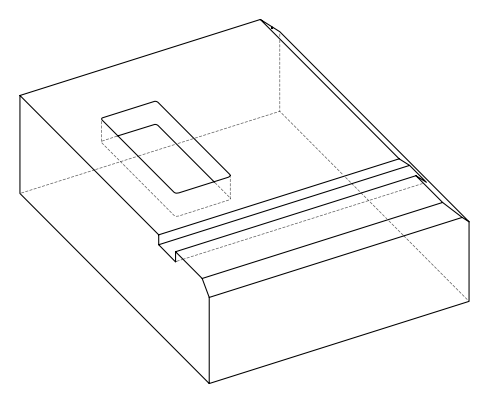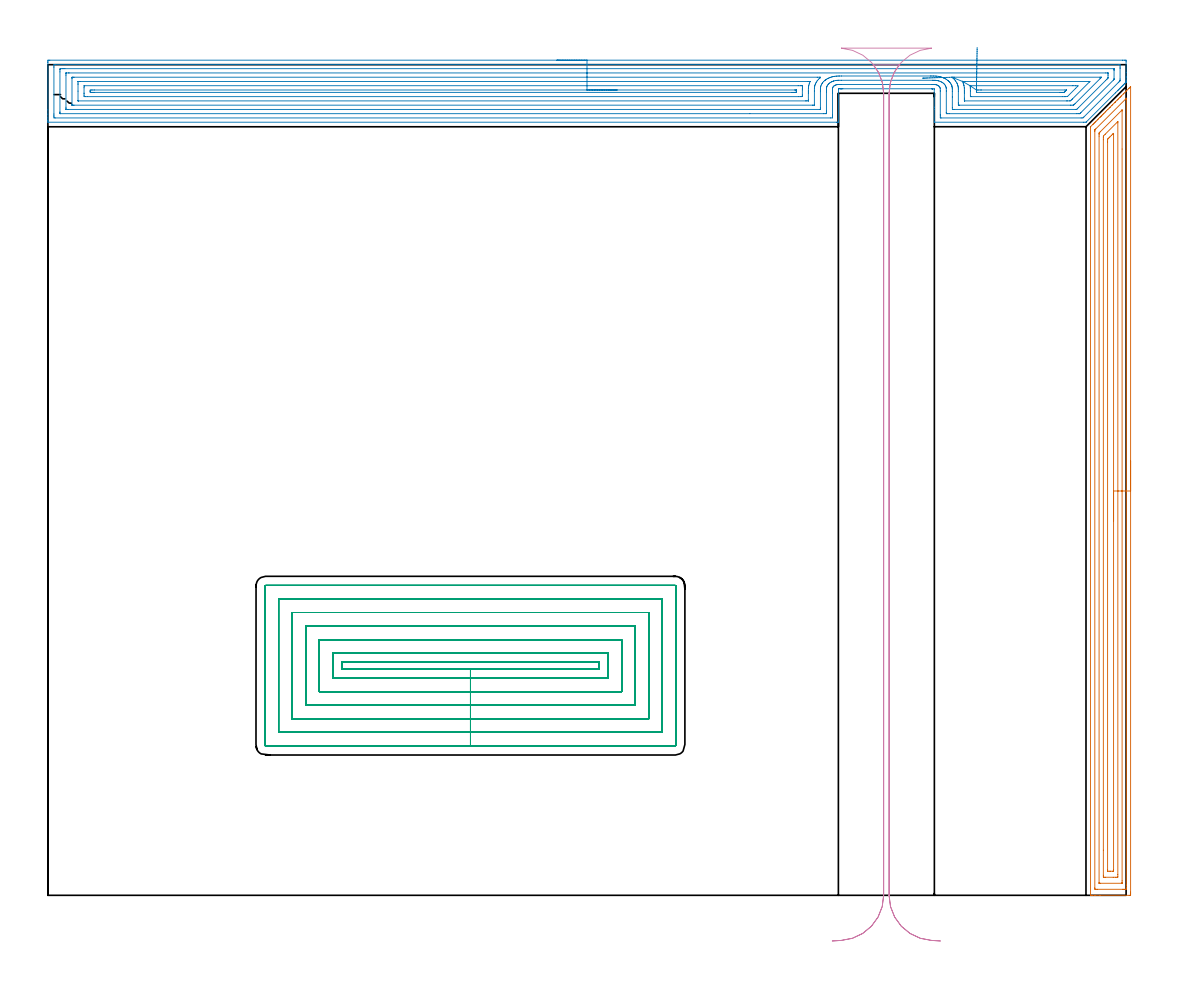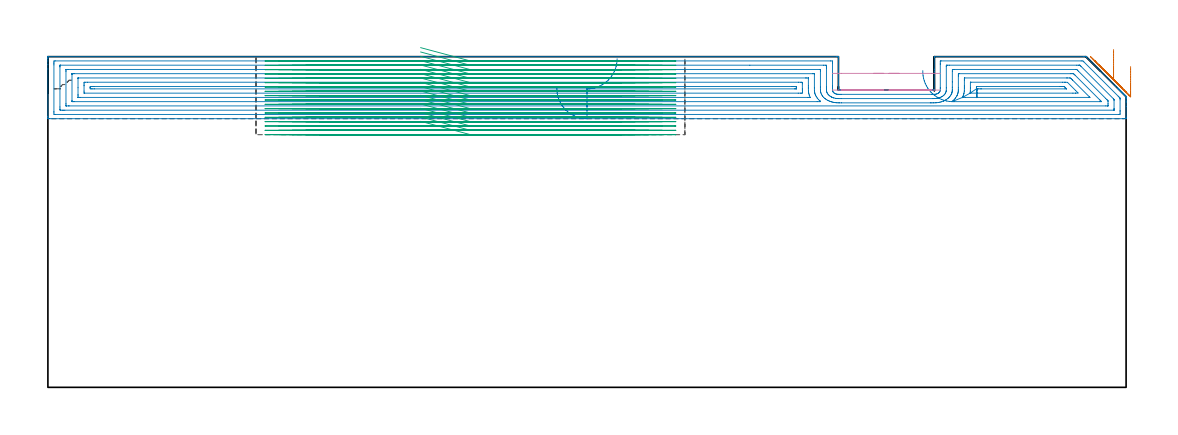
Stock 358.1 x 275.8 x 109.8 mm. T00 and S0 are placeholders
(PLAN: 4 operations, 2 tool changes, 106.4 min)
(1 AREA_MILL | FG_CHAMFER_SURFACE | UGT0205_001 | 10.76 min | 24224 mm3)
(2 AREA_MILL_1 | FG_CHAMFER_SURFACE_1 | UGT0205_001 | 22.06 min | 74619 mm3)
(3 MILL_RECTANGULAR_POCKET | POCKET_RECTANGULAR_STRAIGHT | NXT0201_008 | Follow Part, ap 1.5, ae 75% | 71.06 min | 218514 mm3)
(4 MILL_RECTANGULAR_SLOT | SLOT_RECTANGULAR | UGT0201_018 | Follow Part, ap 7.5, ae 75% | 2.57 min | 92145 mm3)
(TOOL UGT0205_001 | Chamfer Mill 20 x 3 x 45 deg. | D20 FL50 Z2)
(TOOL NXT0201_008 | ENDMILL 6mm [2P460-0600-NA 1630] | D6 FL26 Z6)
(TOOL UGT0201_018 | End mill 30 mm | D30 FL50 Z4)
(OP 1 AREA_MILL)
G17 G21 G94 G90
T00 M6
G54
G17 G0 G90 X359.5 Y144.25 S1061 M3
G43 Z119.8 H0
Z106.5
G94 G1 Y144.212 Z105.628 F250.
Y144.098 Z104.764
Y143.909 Z103.912
Y143.647 Z103.08
Y143.313 Z102.274
Y142.91 Z101.5
Y142.442 Z100.764
Y141.91 Z100.072
Y141.321 Z99.429
Y140.678 Z98.84
Y139.986 Z98.308
Y139.25 Z97.84
Y138.476 Z97.437
Y137.67 Z97.103
Y136.838 Z96.841
Y135.987 Z96.652
Y135.122 Z96.538
Y134.25 Z96.5
Y1.042
X359.499 Y0.625 Z96.501
X359.495 Y0.153 Z96.503
X359.492 Y0.009 Z96.506
X359.03 Y0. Z96.968
X349.319 Z106.676
X347.904 Z108.092
X347.553 Z108.442
X346.851 Z109.148
X346.574 Z109.426
X346.211 Z109.779
X346.203 Y0.007 Z109.788
X346.2 Y0.178 Z109.8
Y254.915
X346.205 Y255.196 Z109.79
X346.22 Y255.222 Z109.776
X346.972 Y255.974 Z109.025
X347.112 Y256.114 Z108.884
X347.255 Y256.256 Z108.743
X347.408 Y256.41 Z108.589
X347.553 Y256.555 Z108.442
X347.702 Y256.703 Z108.296
X347.844 Y256.846 Z108.153
X347.995 Y256.997 Z108.001
X348.448 Y257.448 Z107.552
X348.745 Y257.746 Z107.254
X348.877 Y257.879 Z107.119
X349.254 Y258.254 Z106.746
X349.388 Y258.388 Z106.612
X349.639 Y258.639 Z106.36
X349.76 Y258.762 Z106.236
X350.106 Y259.106 Z105.894
X350.305 Y259.305 Z105.695
X350.532 Y259.533 Z105.466
X350.643 Y259.645 Z105.353
X351.084 Y260.085 Z104.915
X351.526 Y260.528 Z104.47
X351.967 Y260.968 Z104.032
X352.409 Y261.41 Z103.587
X352.618 Y261.619 Z103.381
X352.66 Y261.66 Z103.34
X353.291 Y262.293 Z102.705
X353.511 Y262.511 Z102.489
X354.174 Y263.176 Z101.822
X354.362 Y263.362 Z101.638
X354.406 Y263.406 Z101.594
X355.057 Y264.059 Z100.94
X355.214 Y264.214 Z100.786
X355.3 Y264.3 Z100.7
X355.498 Y264.5 Z100.499
X355.597 Y264.598 Z100.401
X355.94 Y264.941 Z100.057
X356.065 Y265.065 Z99.935
X356.194 Y265.194 Z99.806
X356.381 Y265.382 Z99.616
X356.491 Y265.492 Z99.507
X357.088 Y266.088 Z98.912
X357.264 Y266.265 Z98.733
X357.981 Y266.982 Z98.018
X358.147 Y267.148 Z97.85
X358.875 Y267.876 Z97.124
X359.03 Y268.031 Z96.967
X359.472 Y268.472 Z96.528
X359.497 Y268.49 Z96.502
X359.5 Y268.472 Z96.5
Y134.25
X358.086 Z97.914
Y3.368
X358.085 Y2.475 Z97.915
X358.083 Y2.412 Z97.917
X358.071 Y2.01 Z97.929
X357.668 Y2.003 Z98.332
X357.264 Y2.001 Z98.736
X356.788 Y2. Z99.212
X348.436 Y2.001 Z107.564
X347.957 Y2.003 Z108.043
X347.725 Y2.01 Z108.275
X347.621 Y2.029 Z108.379
X347.615 Y2.349 Z108.385
Y2.412
X347.614 Y253.574 Z108.386
X347.617 Y253.99 Z108.383
X347.619 Y254.094 Z108.381
X347.621 Y254.143 Z108.379
X347.639 Y254.177 Z108.361
X347.738 Y254.281 Z108.262
X347.919 Y254.468 Z108.081
X357.95 Y264.5 Z98.05
X358.046 Y264.595 Z97.954
X358.062 Y264.609 Z97.938
X358.078 Y264.619 Z97.922
X358.079 Y264.618 Z97.921
X358.081 Y264.597 Z97.919
X358.085 Y264.362 Z97.915
X358.086 Y264.3 Z97.914
Y134.25
X356.672 Z99.328
X356.671 Y4.8 Z99.329
X356.67 Y4.2 Z99.33
X356.668 Y4.053 Z99.332
X356.665 Y4.019 Z99.335
X356.663 Y4.01 Z99.337
X356.644 Y4.007 Z99.356
X356.577 Y4.001 Z99.423
X349.516 Y4. Z106.484
X349.319 Y4.001 Z106.681
X349.122 Y4.003 Z106.878
X349.066 Y4.006 Z106.934
X349.036 Y4.01 Z106.964
X349.035 Y4.025 Z106.965
X349.031 Y4.102 Z106.969
X349.029 Y4.2 Z106.971
Y252.081
X349.03 Y252.681 Z106.97
X349.032 Y252.971 Z106.968
X349.036 Y253.071 Z106.964
X349.043 Y253.132 Z106.957
X349.396 Y253.497 Z106.604
X356.625 Y260.725 Z99.375
X356.644 Y260.739 Z99.356
X356.659 Y260.75 Z99.341
X356.665 Y260.725 Z99.335
X356.669 Y260.543 Z99.331
X356.671 Y260.432 Z99.329
X356.672 Y247.792 Z99.328
Y134.25
X355.257 Z100.743
Y6.881
X355.253 Y6.236 Z100.747
X355.25 Y6.025 Z100.75
X355.051 Y6.01 Z100.949
X354.603 Y6. Z101.397
X353.733 Z102.267
X351.072 Z104.928
X350.648 Y6.01 Z105.352
X350.45 Y6.017 Z105.55
X350.448 Y6.131 Z105.552
X350.444 Y6.636 Z105.556
X350.443 Y14.968 Z105.557
Y250.893
X350.446 Y251.539 Z105.554
X350.45 Y251.787 Z105.55
X350.461 Y252.101 Z105.539
X351.057 Y252.708 Z104.943
X355.055 Y256.705 Z100.945
X355.125 Y256.774 Z100.875
X355.217 Y256.86 Z100.783
X355.248 Y256.887 Z100.752
X355.251 Y256.841 Z100.749
X355.254 Y256.765 Z100.746
X355.257 Y256.501 Z100.743
Y134.25
X353.843 Z102.157
X353.842 Y8.446 Z102.158
X353.839 Y8.222 Z102.161
X353.836 Y8.074 Z102.164
X353.83 Y8.009 Z102.17
X353.815 Y8.007 Z102.185
X353.733 Y8.004 Z102.267
X353.51 Y8.001 Z102.49
X352.85 Y8. Z103.15
X352.628 Z103.372
X351.967 Y8.004 Z104.033
X351.874 Y8.007 Z104.126
X351.866 Y8.009 Z104.134
X351.863 Y8.066 Z104.137
X351.859 Y8.185 Z104.141
X351.857 Y8.334 Z104.143
Y8.557
Y250.111
X351.859 Y250.893 Z104.141
X351.861 Y251.001 Z104.139
X351.864 Y251.038 Z104.136
X351.881 Y251.071 Z104.119
X351.967 Y251.162 Z104.033
X352.275 Y251.475 Z103.725
X352.585 Y251.787 Z103.415
X353.162 Y252.364 Z102.838
X353.48 Y252.681 Z102.52
X353.609 Y252.806 Z102.391
X353.733 Y252.924 Z102.267
X353.836 Y253. Z102.164
X353.841 Y252.792 Z102.159
X353.842 Y252.681 Z102.158
X353.843 Y134.25 Z102.157
Y133.378 Z102.195
Y132.514 Z102.309
Y131.662 Z102.498
Y130.83 Z102.76
Y130.024 Z103.094
Y129.25 Z103.497
Y128.514 Z103.965
Y127.822 Z104.496
Y127.179 Z105.086
Y126.59 Z105.729
Y126.059 Z106.421
Y125.59 Z107.157
Y125.187 Z107.931
Y124.853 Z108.737
Y124.591 Z109.569
Y124.402 Z110.42
Y124.288 Z111.285
Y124.25 Z112.157
G0 Z119.8
M5
M2
(OP 2 AREA_MILL_1)
G17 G21 G94 G90
T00 M6
G54
G17 G0 G90 X169. Y277.3 S1061 M3
G43 Z119.8 H0
Z99.2
G94 G1 X169.038 Z98.329 F250.
X169.152 Z97.464
X169.341 Z96.612
X169.603 Z95.78
X169.937 Z94.974
X170.34 Z94.2
X170.808 Z93.464
X171.34 Z92.772
X171.929 Z92.129
X172.572 Z91.54
X173.264 Z91.009
X174. Z90.54
X174.774 Z90.137
X175.58 Z89.803
X176.412 Z89.541
X177.264 Z89.352
X178.128 Z89.238
X179. Z89.2
X356.831
X357.372 Y277.299 Z89.201
X357.907 Y277.294 Z89.203
X357.992 Y277.292 Z89.206
X358. Y276.763 Z89.734
Y273.213 Z93.282
Y271.798 Z94.699
Y271.438 Z95.057
Y270.718 Z95.782
Y270.425 Z96.075
Y270.154 Z96.339
X357.999 Y270.02 Z96.468
X357.99 Y269.997 Z96.492
X357.972 Y269.967 Z96.522
X357.819 Y269.817 Z96.68
X357.665 Y269.663 Z96.833
X357.511 Y269.51 Z96.988
X357.372 Y269.37 Z97.127
X357.221 Y269.219 Z97.276
X357.071 Y269.07 Z97.428
X356.924 Y268.923 Z97.574
X356.777 Y268.775 Z97.72
X356.63 Y268.629 Z97.869
X356.477 Y268.476 Z98.021
X356.333 Y268.331 Z98.164
X356.19 Y268.188 Z98.309
X356.03 Y268.029 Z98.468
X355.89 Y267.888 Z98.608
X355.749 Y267.748 Z98.75
X355.583 Y267.582 Z98.916
X355.446 Y267.444 Z99.052
X355.308 Y267.307 Z99.19
X355.136 Y267.135 Z99.363
X354.427 Y266.426 Z100.072
X344.854 Y256.854 Z109.645
X344.783 Y256.786 Z109.713
X344.695 Y256.704 Z109.79
X343.961 Y256.7 Z109.8
X294.338
X294.31 Y256.705 Z109.793
X294.3 Y256.791 Z109.707
Y260.862 Z105.636
Y261.675 Z104.818
Y267.647 Z98.849
Y267.799 Z98.699
X293.734
X293.723 Y267.796 Z98.696
X293.719 Y267.8 Z98.7
X293.718
X293.667 Y267.796 Z98.696
X293.648 Y267.798 Z98.697
X293.61
X293.607
X293.604 Z98.693
X293.601 Y267.799 Z98.695
X293.589 Y267.8 Z98.7
X293.556 Y267.792 Z98.691
X293.444 Y267.8 Z98.7
X263.939
X263.75 Y267.799 Z98.696
X263.623 Y267.8 Z98.7
X263.539
X263.49
X263.402 Y267.793 Z98.692
X263.346 Y267.8 Z98.7
X263.257 Y267.796 Z98.696
X263.139 Y267.794 Z98.693
X263.045 Y267.799 Z98.698
X262.957 Y267.8 Z98.7
X262.5
Y256.707 Z109.79
X262.4 Y256.706 Z109.792
X261.941 Y256.702 Z109.797
X0.181 Y256.7 Z109.8
X0.01 Y256.703 Z109.788
X0.007 Y256.736 Z109.755
X0. Y257.136 Z109.364
Y257.404 Z109.096
Y258.124 Z108.371
Y259.372 Z107.125
Y260.787 Z105.708
Y276.499 Z89.998
X0.002 Y276.763 Z89.734
X0.008 Y277.292 Z89.206
X0.093 Y277.294 Z89.203
X0.628 Y277.3 Z89.2
X179.
Y275.886 Z90.614
X355.583 Y275.885 Z90.615
X355.99 Y275.875 Z90.625
X355.997 Y275.465 Z91.035
X355.999 Y274.988 Z91.512
X356. Y274.574 Z91.926
X355.998 Y271.026 Z95.474
X355.991 Y270.55 Z95.95
X355.988 Y270.449 Z96.051
X355.924 Y270.381 Z96.119
X355.841 Y270.294 Z96.206
X355.583 Y270.033 Z96.467
X355.398 Y269.847 Z96.653
X343.96 Y258.411 Z108.089
X343.814 Y258.269 Z108.231
X343.663 Y258.124 Z108.376
X343.076 Y258.114 Z108.386
X296.573 Y258.115 Z108.385
X296.31 Y258.124 Z108.376
X296.304 Y258.392 Z108.108
X296.301 Y259.012 Z107.488
X296.3 Y259.283 Z107.217
X296.299 Y267. Z99.5
X296.298 Y267.273 Z99.227
X296.286 Y267.888 Z98.612
X296.262 Y268.036 Z98.464
X296.17 Y268.287 Z98.213
X296.012 Y268.517 Z97.983
X295.851 Y268.681 Z97.819
X295.739 Y268.775 Z97.725
X295.679 Y268.819 Z97.681
X295.556 Y268.897 Z97.603
X295.248 Y269.037 Z97.463
X295.061 Y269.1 Z97.4
X294.785 Y269.165 Z97.335
X294.569 Y269.194 Z97.306
X294.35 Y269.207 Z97.293
X293.891 Y269.211 Z97.289
X293.449 Y269.214 Z97.286
X263.492
X263.051 Y269.213 Z97.287
X262.598 Y269.208 Z97.292
X262.379 Y269.205 Z97.295
X262.181 Y269.189 Z97.311
X261.959 Y269.154 Z97.346
X261.704 Y269.09 Z97.41
X261.472 Y269.005 Z97.495
X261.349 Y268.948 Z97.552
X261.064 Y268.775 Z97.725
X260.925 Y268.66 Z97.84
X260.81 Y268.543 Z97.957
X260.692 Y268.388 Z98.112
X260.625 Y268.271 Z98.229
X260.565 Y268.13 Z98.37
X260.514 Y267.888 Z98.612
X260.503 Y267.305 Z99.195
X260.501 Y267. Z99.5
X260.5 Y266.42 Z100.08
X260.499 Y259.012 Z107.488
X260.497 Y258.435 Z108.065
X260.49 Y258.124 Z108.376
X259.923 Y258.117 Z108.383
X2.417 Y258.115 Z108.385
X2.01 Y258.124 Z108.376
X2.003 Y258.535 Z107.965
X2.001 Y259.012 Z107.488
X2. Y259.425 Z107.075
X2.001 Y274.988 Z91.512
X2.003 Y275.399 Z91.101
X2.01 Y275.875 Z90.625
X2.407 Y275.885 Z90.615
X2.417 Y275.886 Z90.614
X179.
Y274.471 Z92.029
X353.795
X353.92 Y274.469 Z92.031
X353.964 Y274.467 Z92.033
X353.983 Y274.465 Z92.035
X353.99 Y274.438 Z92.062
X353.995 Y274.304 Z92.196
X353.998 Y274.1 Z92.4
X354. Y273.897 Z92.603
X353.999 Y271.236 Z95.264
X353.994 Y271.031 Z95.469
X353.989 Y270.9 Z95.6
X353.939 Y270.846 Z95.654
X353.795 Y270.695 Z95.805
X343. Y259.9 Z106.6
X342.723 Y259.626 Z106.874
X342.641 Y259.549 Z106.951
X342.625 Y259.536 Z106.964
X342.598 Y259.533 Z106.967
X342.544 Y259.531 Z106.969
X342.172 Y259.529 Z106.971
X341.652 Y259.528 Z106.972
X299.256 Y259.529 Z106.971
X298.733 Y259.53 Z106.97
X298.361 Y259.534 Z106.966
X298.318 Y259.535 Z106.965
X298.307 Y259.717 Z106.783
X298.302 Y259.839 Z106.661
X298.3 Y259.9 Z106.6
Y259.96 Z106.54
Y267.061 Z99.439
X298.292 Y267.888 Z98.612
X298.289 Y267.96 Z98.54
X298.251 Y268.183 Z98.317
X298.191 Y268.409 Z98.091
X298.044 Y268.775 Z97.725
X297.816 Y269.127 Z97.373
X297.647 Y269.332 Z97.168
X297.467 Y269.515 Z96.985
X297.295 Y269.663 Z96.837
X297.003 Y269.874 Z96.626
X296.87 Y269.957 Z96.543
X296.573 Y270.113 Z96.387
X296.267 Y270.254 Z96.246
X295.821 Y270.409 Z96.091
X295.679 Y270.445 Z96.055
X295.216 Y270.55 Z95.95
X294.785 Y270.602 Z95.898
X294.728 Y270.607 Z95.893
X294.298 Y270.621 Z95.879
X293.891 Y270.627 Z95.873
X293.813 Y270.628 Z95.872
X263.413
X262.598 Y270.626 Z95.874
X262.523 Y270.625 Z95.875
X262.119 Y270.607 Z95.893
X261.704 Y270.569 Z95.931
X261.687 Y270.567 Z95.933
X261.583 Y270.55 Z95.95
X260.959 Y270.402 Z96.098
X260.81 Y270.355 Z96.145
X260.517 Y270.247 Z96.253
X260.311 Y270.158 Z96.342
X260.154 Y270.082 Z96.418
X259.915 Y269.942 Z96.558
X259.742 Y269.835 Z96.665
X259.506 Y269.663 Z96.837
X259.251 Y269.435 Z97.065
X259.021 Y269.178 Z97.322
X258.852 Y268.943 Z97.557
X258.756 Y268.775 Z97.725
X258.643 Y268.522 Z97.978
X258.584 Y268.322 Z98.178
X258.543 Y268.129 Z98.371
X258.514 Y267.888 Z98.612
X258.505 Y267.513 Z98.987
X258.501 Y267. Z99.5
X258.5 Y266.63 Z99.87
X258.499 Y260.418 Z106.082
X258.495 Y259.9 Z106.6
X258.492 Y259.538 Z106.962
X258.127 Y259.535 Z106.965
X257.604 Y259.532 Z106.968
X233.073 Y259.531 Z106.969
X4.205 Y259.529 Z106.971
X4.08 Y259.531 Z106.969
X4.036 Y259.533 Z106.967
X4.018 Y259.535 Z106.965
X4.01 Y259.562 Z106.938
X4.005 Y259.696 Z106.804
X4.002 Y259.9 Z106.6
X4. Y260.103 Z106.397
Y273.416 Z93.084
X4.005 Y274.1 Z92.4
X4.009 Y274.295 Z92.205
X4.027 Y274.465 Z92.035
X4.205 Y274.467 Z92.033
X4.726 Y274.47 Z92.03
X5.099 Y274.471 Z92.029
X5.619
X179.
Y273.057 Z93.443
X351.27
X351.895 Y273.055 Z93.445
X351.965 Y273.053 Z93.447
X351.983 Y273.051 Z93.449
X351.99 Y273.038 Z93.462
X351.993 Y272.985 Z93.515
X351.998 Y272.768 Z93.732
X352. Y272.332 Z94.168
X351.999 Y271.445 Z95.055
X351.998 Y271.438 Z95.062
X351.972 Y271.333 Z95.167
X351.89 Y271.246 Z95.254
X351.763 Y271.115 Z95.385
X351.602 Y270.952 Z95.548
X351.202 Y270.55 Z95.95
X342.172 Y261.521 Z104.979
X341.802 Y261.154 Z105.346
X341.623 Y260.981 Z105.519
X341.593 Y260.954 Z105.546
X341.553 Y260.95 Z105.55
X341.462 Y260.946 Z105.554
X341.278 Y260.943 Z105.557
X301.044
X300.886 Y260.944 Z105.556
X300.314 Y260.95 Z105.55
X300.302 Y261.524 Z104.976
X300.3 Y265.076 Z101.424
Y266.851 Z99.649
X300.299 Y267. Z99.5
X300.295 Y267.743 Z98.757
X300.29 Y267.888 Z98.612
X300.281 Y268.028 Z98.472
X300.255 Y268.229 Z98.271
X300.219 Y268.436 Z98.064
X300.15 Y268.727 Z97.773
X300.132 Y268.775 Z97.725
X300.122 Y268.802 Z97.698
X299.99 Y269.106 Z97.394
X299.871 Y269.35 Z97.15
X299.669 Y269.663 Z96.837
X299.492 Y269.903 Z96.597
X299.256 Y270.173 Z96.327
X299.065 Y270.365 Z96.135
X298.852 Y270.55 Z95.95
X298.361 Y270.913 Z95.587
X298.086 Y271.08 Z95.42
X297.545 Y271.36 Z95.14
X297.467 Y271.396 Z95.104
X297.369 Y271.438 Z95.062
X296.573 Y271.719 Z94.781
X296.195 Y271.813 Z94.687
X295.679 Y271.922 Z94.578
X295.118 Y271.995 Z94.505
X294.785 Y272.018 Z94.482
X294.183 Y272.035 Z94.465
X293.891 Y272.039 Z94.461
X293.282 Y272.043 Z94.457
X292.997
X263.492 Y272.042 Z94.458
X262.886 Y272.04 Z94.46
X262.598 Y272.036 Z94.464
X262.012 Y272.019 Z94.481
X261.704 Y271.993 Z94.507
X261.204 Y271.933 Z94.567
X260.81 Y271.854 Z94.646
X260.469 Y271.776 Z94.724
X260.222 Y271.717 Z94.783
X259.915 Y271.62 Z94.88
X259.781 Y271.571 Z94.929
X259.432 Y271.438 Z95.062
X259.15 Y271.31 Z95.19
X259.021 Y271.247 Z95.253
X258.576 Y270.992 Z95.508
X258.408 Y270.888 Z95.612
X258.127 Y270.694 Z95.806
X258.046 Y270.631 Z95.869
X257.948 Y270.55 Z95.95
X257.577 Y270.209 Z96.291
X257.233 Y269.817 Z96.683
X257.167 Y269.728 Z96.772
X257.123 Y269.663 Z96.837
X256.938 Y269.367 Z97.133
X256.835 Y269.17 Z97.33
X256.675 Y268.775 Z97.725
X256.602 Y268.514 Z97.986
X256.548 Y268.232 Z98.268
X256.514 Y267.888 Z98.612
X256.507 Y267.721 Z98.779
X256.501 Y267. Z99.5
X256.5 Y266.84 Z99.66
Y261.515 Z104.985
X256.498 Y261.355 Z105.145
X256.493 Y261.036 Z105.464
X256.49 Y260.951 Z105.549
X256.476 Y260.949 Z105.551
X256.431 Y260.947 Z105.553
X256.339 Y260.946 Z105.554
X256.18 Y260.945 Z105.555
X6.73 Y260.943 Z105.557
X6.105 Y260.945 Z105.555
X6.035 Y260.947 Z105.553
X6.017 Y260.949 Z105.551
X6.01 Y260.962 Z105.538
X6.007 Y261.015 Z105.485
X6.003 Y261.232 Z105.268
X6. Y261.668 Z104.832
Y272.318 Z94.182
X6.003 Y272.766 Z93.734
X6.007 Y272.986 Z93.514
X6.01 Y273.039 Z93.461
X6.019 Y273.051 Z93.449
X6.045 Y273.052 Z93.448
X6.152 Y273.055 Z93.445
X6.887 Y273.057 Z93.443
X7.044
X179.
Y271.643 Z94.857
X255.445
X256.134 Y271.642 Z94.858
X256.339 Y271.639 Z94.861
X256.529 Y271.636 Z94.864
X256.373 Y271.438 Z95.062
X256.357 Y271.42 Z95.08
X256.339 Y271.402 Z95.098
X255.903 Y270.983 Z95.517
X255.52 Y270.55 Z95.95
X255.486 Y270.509 Z95.991
X255.445 Y270.455 Z96.045
X255.131 Y269.974 Z96.526
X254.96 Y269.663 Z96.837
X254.838 Y269.377 Z97.123
X254.739 Y269.129 Z97.371
X254.633 Y268.775 Z97.725
X254.616 Y268.711 Z97.789
X254.551 Y268.389 Z98.111
X254.507 Y267.931 Z98.569
X254.506 Y267.888 Z98.612
X254.5 Y267.05 Z99.45
X254.499 Y262.458 Z104.042
X254.498 Y262.405 Z104.095
X254.494 Y262.38 Z104.12
X254.492 Y262.371 Z104.129
X254.473 Y262.366 Z104.134
X254.066 Y262.361 Z104.139
X253.861 Y262.36 Z104.14
X8.675 Y262.357 Z104.143
X8.469 Y262.358 Z104.142
X8.056 Y262.363 Z104.137
X8.009 Y262.364 Z104.136
X8.006 Y262.375 Z104.125
X8.003 Y262.408 Z104.092
X8.001 Y262.466 Z104.034
X8. Y262.562 Z103.938
X8.001 Y271.219 Z95.281
X8.005 Y271.438 Z95.062
X8.01 Y271.604 Z94.896
X8.021 Y271.636 Z94.864
X8.124 Y271.639 Z94.861
X8.262 Y271.641 Z94.859
X8.469 Y271.643 Z94.857
X8.675
X179.
Y270.229 Z96.271
X252.192
X252.763 Y270.227 Z96.273
X253.091 Y270.225 Z96.275
X253.098 Y270.222 Z96.278
X253.1 Y270.216 Z96.284
X252.867 Y269.663 Z96.837
X252.837 Y269.589 Z96.911
X252.763 Y269.385 Z97.115
X252.638 Y268.899 Z97.601
X252.615 Y268.775 Z97.725
X252.56 Y268.436 Z98.064
X252.527 Y268.122 Z98.378
X252.514 Y267.888 Z98.612
X252.503 Y267.258 Z99.242
X252.501 Y267. Z99.5
X252.5 Y266.373 Z100.127
X252.498 Y264.024 Z102.476
X252.495 Y263.867 Z102.633
X252.49 Y263.79 Z102.71
X252.487 Y263.78 Z102.72
X252.473 Y263.778 Z102.722
X252.435 Y263.775 Z102.725
X251.869 Y263.774 Z102.726
X251.543 Y263.773 Z102.727
X10.139 Y263.772 Z102.728
X10.06 Y263.773 Z102.727
X10.022 Y263.776 Z102.724
X10.011 Y263.778 Z102.722
X10.008 Y263.787 Z102.713
X10.002 Y263.908 Z102.592
X10. Y267.016 Z99.484
Y269.235 Z97.265
Y269.663 Z96.837
X10.002 Y270.121 Z96.379
X10.006 Y270.188 Z96.312
X10.01 Y270.222 Z96.278
X10.037 Y270.223 Z96.277
X10.178 Y270.226 Z96.274
X10.463 Y270.228 Z96.272
X10.787 Y270.229 Z96.271
X179.
Y268.815 Z97.685
X249.146
X250.042 Y268.813 Z97.687
X250.08 Y268.811 Z97.689
X250.583 Y268.775 Z97.725
X250.542 Y268.317 Z98.183
X250.514 Y267.888 Z98.612
X250.505 Y267.466 Z99.034
X250.497 Y265.698 Z100.802
X250.49 Y265.225 Z101.275
X250.114 Y265.191 Z101.309
X250.08 Y265.19 Z101.31
X249.224 Y265.188 Z101.312
X13.146 Y265.186 Z101.314
X12.288 Y265.189 Z101.311
X12.252 Y265.192 Z101.308
X12.01 Y265.225 Z101.275
X12.004 Y265.471 Z101.029
X12.001 Y266.112 Z100.388
X12. Y266.362 Z100.138
X12.001 Y268.136 Z98.364
X12.008 Y268.775 Z97.725
X12.01 Y268.8 Z97.7
X12.093 Y268.808 Z97.692
X12.172 Y268.813 Z97.687
X12.212 Y268.814 Z97.686
X179. Y268.815 Z97.685
Y267.4 Z99.1
X247.889
X248.292 Y267.399 Z99.101
X248.426 Y267.397 Z99.103
X248.474 Y267.394 Z99.106
X248.492 Y267.391 Z99.109
X248.494 Y267.346 Z99.154
X248.498 Y267.207 Z99.293
Y267. Z99.5
X248.495 Y266.799 Z99.701
X248.483 Y266.609 Z99.891
X248.292 Y266.607 Z99.893
X247.798 Y266.603 Z99.897
X247.398 Y266.602 Z99.898
X246.905
X15.337 Y266.6 Z99.9
X14.934 Y266.601 Z99.899
X14.44 Y266.603 Z99.897
X14.04 Y266.607 Z99.893
X14.005 Y267. Z99.5
X14.004 Y267.036 Z99.464
X14.04 Y267.393 Z99.107
X14.533 Y267.398 Z99.102
X14.934 Y267.399 Z99.101
X15.425 Y267.4 Z99.1
X179.
X179.872 Z99.138
X180.737 Z99.251
X181.588 Z99.44
X182.42 Z99.703
X183.226 Z100.036
X184. Z100.439
X184.736 Z100.908
X185.428 Z101.439
X186.071 Z102.029
X186.66 Z102.672
X187.192 Z103.364
X187.66 Z104.1
X188.063 Z104.873
X188.397 Z105.679
X188.659 Z106.511
X188.848 Z107.363
X188.962 Z108.228
X189. Z109.1
G0 Z119.8
X290.499 Y271.335
Z105.169
G1 X290.51 Y271.336 Z104.297
X290.596 Y271.338 Z103.429
X290.759 Y271.343 Z102.572
X290.995 Y271.351 Z101.732
X291.304 Y271.36 Z100.916
X291.682 Y271.372 Z100.13
X292.127 Y271.386 Z99.38
X292.637 Y271.402 Z98.672
X293.205 Y271.419 Z98.011
X293.83 Y271.439 Z97.402
X294.505 Y271.46 Z96.85
X295.225 Y271.482 Z96.358
X295.986 Y271.506 Z95.932
X296.781 Y271.53 Z95.573
X297.604 Y271.556 Z95.285
X298.449 Y271.582 Z95.07
X299.309 Y271.609 Z94.929
X300.179 Y271.636 Z94.864
X300.217 Y271.637 Z94.863
X300.63 Y271.642 Z94.858
X300.837 Y271.643 Z94.857
X301.044
X349.325
X349.532 Y271.642 Z94.858
X349.669 Y271.64 Z94.86
X349.779 Y271.636 Z94.864
X349.823 Y271.632 Z94.868
X349.789 Y271.596 Z94.904
X349.637 Y271.438 Z95.062
X349.483 Y271.281 Z95.219
X349.325 Y271.123 Z95.377
X341.019 Y262.819 Z103.681
X340.759 Y262.562 Z103.938
X340.569 Y262.378 Z104.122
X340.536 Y262.364 Z104.136
X340.487 Y262.361 Z104.139
X340.384 Y262.359 Z104.141
X339.696 Y262.357 Z104.143
X339.49
X302.625
X302.487 Y262.359 Z104.141
X302.377 Y262.361 Z104.139
X302.313 Y262.364 Z104.136
X302.31 Y262.387 Z104.113
X302.306 Y262.562 Z103.938
X302.3 Y263.09 Z103.41
X302.299 Y267. Z99.5
X302.295 Y267.533 Z98.967
X302.286 Y267.888 Z98.612
X302.272 Y268.16 Z98.34
X302.227 Y268.488 Z98.012
X302.163 Y268.775 Z97.725
X302.114 Y268.958 Z97.542
X301.938 Y269.453 Z97.047
X301.84 Y269.663 Z96.837
X301.749 Y269.85 Z96.65
X301.41 Y270.361 Z96.139
X301.27 Y270.55 Z95.95
X301.044 Y270.817 Z95.683
X300.74 Y271.14 Z95.36
X300.41 Y271.438 Z95.062
X300.185 Y271.629 Z94.871
X300.179 Y271.636 Z94.864
X303.698 Y270.223 Z96.277
X303.701 Y270.225 Z96.275
X303.726 Y270.227 Z96.273
X304.05 Y270.229 Z96.271
X304.62
X345.748 Y270.228 Z96.272
X345.869 Y270.227 Z96.273
X345.95 Y270.224 Z96.276
X345.963 Y270.223 Z96.277
X345.948 Y270.203 Z96.297
X345.916 Y270.166 Z96.334
X345.863 Y270.111 Z96.389
X345.826 Y270.073 Z96.427
X340.236 Y264.484 Z102.016
X340.087 Y264.337 Z102.163
X339.785 Y264.044 Z102.456
X339.49 Y263.778 Z102.722
X339.162 Y263.775 Z102.725
X338.596 Y263.772 Z102.728
X338.272 Y263.771 Z102.729
X304.43 Y263.772 Z102.728
X304.361 Y263.773 Z102.727
X304.323 Y263.775 Z102.725
X304.31 Y263.777 Z102.723
X304.308 Y263.808 Z102.692
X304.303 Y264.02 Z102.48
X304.301 Y264.337 Z102.163
X304.3 Y264.655 Z101.845
Y266.43 Z100.07
X304.299 Y267. Z99.5
X304.297 Y267.321 Z99.179
X304.286 Y267.888 Z98.612
X304.27 Y268.235 Z98.265
X304.186 Y268.775 Z97.725
X304.136 Y269.009 Z97.491
X304.04 Y269.351 Z97.149
X303.92 Y269.663 Z96.837
X303.726 Y270.142 Z96.358
X303.702 Y270.197 Z96.303
X303.697 Y270.215 Z96.285
X303.698 Y270.223 Z96.277
X306.211 Y268.807 Z97.693
X306.249 Y268.81 Z97.69
X306.329 Y268.814 Z97.686
X306.369
X306.408 Y268.815 Z97.685
X340.344
X341.239 Y268.813 Z97.687
X341.278 Y268.812 Z97.688
X342.066 Y268.775 Z97.725
X341.234 Y267.931 Z98.569
X338.596 Y265.294 Z101.206
X338.559 Y265.261 Z101.239
X338.516 Y265.225 Z101.275
X337.739 Y265.187 Z101.313
X337.702
X336.847 Y265.185 Z101.315
X306.448 Y265.186 Z101.314
X306.408 Y265.187 Z101.313
X306.369 Y265.19 Z101.31
X306.31 Y265.196 Z101.304
X306.307 Y265.225 Z101.275
X306.302 Y265.33 Z101.17
X306.299 Y267.108 Z99.392
X306.291 Y267.888 Z98.612
X306.288 Y268.007 Z98.493
X306.255 Y268.402 Z98.098
X306.211 Y268.775 Z97.725
Y268.807 Z97.693
X308.308 Y267.386 Z99.114
X308.694 Y267.394 Z99.106
X309.091 Y267.398 Z99.102
X309.582 Y267.4 Z99.1
X309.985
X337.702
X338.196 Y267.397 Z99.103
X338.216 Y267.394 Z99.106
X338.23 Y267.388 Z99.112
X337.778 Y266.925 Z99.575
X337.702 Y266.849 Z99.651
X337.45 Y266.609 Z99.891
X337.206 Y266.604 Z99.896
X336.807 Y266.601 Z99.899
X336.316 Y266.6 Z99.9
X335.913
X308.391
X308.359 Y266.601 Z99.899
X308.327 Y266.605 Z99.895
X308.31 Y266.608 Z99.892
X308.308 Y266.635 Z99.865
X308.301 Y266.896 Z99.604
X308.302 Y267. Z99.5
X308.308 Y267.386 Z99.114
X308.319 Y268.029 Z98.524
X308.33 Y268.721 Z97.993
X308.342 Y269.457 Z97.525
X308.355 Y270.231 Z97.122
X308.368 Y271.037 Z96.788
X308.382 Y271.869 Z96.526
X308.396 Y272.72 Z96.337
X308.41 Y273.585 Z96.223
X308.424 Y274.457 Z96.185
X308.438 Y275.328 Z96.223
X308.452 Y276.193 Z96.337
X308.466 Y277.044 Z96.526
X308.48 Y277.876 Z96.789
X308.493 Y278.682 Z97.122
X308.506 Y279.456 Z97.525
X308.518 Y280.191 Z97.994
X308.529 Y280.883 Z98.525
X308.54 Y281.527 Z99.115
G0 Z119.8
M5
M2
(OP 3 MILL_RECTANGULAR_POCKET)
G17 G21 G94 G90
T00 M6
G54
G17 G0 G90 X123.734 Y75.1 S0 M3
G43 Z119.8 H1
Z112.8
G94 G1 X140.3 Z108.361 F250.
X183. F500.
Y77.4
X97.6
Y75.1
X140.3
Y72.1
X186.
Y80.4
X94.6
Y72.1
X140.3
Y67.6
X190.5
Y84.9
X90.1
Y67.6
X140.3
Y63.1
X195.
Y89.4
X85.6
Y63.1
X140.3
Y58.6
X199.5
Y93.9
X81.1
Y58.6
X140.3
Y54.1
X204.
Y98.4
X76.6
Y54.1
X140.3
Y49.6
X208.3
G3 X208.5 Y49.8 R0.2
G1 Y102.7
G3 X208.3 Y102.9 R0.2
G1 X72.3
G3 X72.1 Y102.7 R0.2
G1 Y49.8
G3 X72.3 Y49.6 R0.2
G1 X140.3
X141.3
G0 X123.734 Y75.1 Z111.361
G1 X140.3 Z106.922 F250.
X183. F500.
Y77.4
X97.6
Y75.1
X140.3
Y72.1
X186.
Y80.4
X94.6
Y72.1
X140.3
Y67.6
X190.5
Y84.9
X90.1
Y67.6
X140.3
Y63.1
X195.
Y89.4
X85.6
Y63.1
X140.3
Y58.6
X199.5
Y93.9
X81.1
Y58.6
X140.3
Y54.1
X204.
Y98.4
X76.6
Y54.1
X140.3
Y49.6
X208.3
G3 X208.5 Y49.8 R0.2
G1 Y102.7
G3 X208.3 Y102.9 R0.2
G1 X72.3
G3 X72.1 Y102.7 R0.2
G1 Y49.8
G3 X72.3 Y49.6 R0.2
G1 X140.3
X141.3
G0 X123.734 Y75.1 Z109.922
G1 X140.3 Z105.483 F250.
X183. F500.
Y77.4
X97.6
Y75.1
X140.3
Y72.1
X186.
Y80.4
X94.6
Y72.1
X140.3
Y67.6
X190.5
Y84.9
X90.1
Y67.6
X140.3
Y63.1
X195.
Y89.4
X85.6
Y63.1
X140.3
Y58.6
X199.5
Y93.9
X81.1
Y58.6
X140.3
Y54.1
X204.
Y98.4
X76.6
Y54.1
X140.3
Y49.6
X208.3
G3 X208.5 Y49.8 R0.2
G1 Y102.7
G3 X208.3 Y102.9 R0.2
G1 X72.3
G3 X72.1 Y102.7 R0.2
G1 Y49.8
G3 X72.3 Y49.6 R0.2
G1 X140.3
X141.3
G0 X123.734 Y75.1 Z108.483
G1 X140.3 Z104.044 F250.
X183. F500.
Y77.4
X97.6
Y75.1
X140.3
Y72.1
X186.
Y80.4
X94.6
Y72.1
X140.3
Y67.6
X190.5
Y84.9
X90.1
Y67.6
X140.3
Y63.1
X195.
Y89.4
X85.6
Y63.1
X140.3
Y58.6
X199.5
Y93.9
X81.1
Y58.6
X140.3
Y54.1
X204.
Y98.4
X76.6
Y54.1
X140.3
Y49.6
X208.3
G3 X208.5 Y49.8 R0.2
G1 Y102.7
G3 X208.3 Y102.9 R0.2
G1 X72.3
G3 X72.1 Y102.7 R0.2
G1 Y49.8
G3 X72.3 Y49.6 R0.2
G1 X140.3
X141.3
G0 X123.734 Y75.1 Z107.044
G1 X140.3 Z102.605 F250.
X183. F500.
Y77.4
X97.6
Y75.1
X140.3
Y72.1
X186.
Y80.4
X94.6
Y72.1
X140.3
Y67.6
X190.5
Y84.9
X90.1
Y67.6
X140.3
Y63.1
X195.
Y89.4
X85.6
Y63.1
X140.3
Y58.6
X199.5
Y93.9
X81.1
Y58.6
X140.3
Y54.1
X204.
Y98.4
X76.6
Y54.1
X140.3
Y49.6
X208.3
G3 X208.5 Y49.8 R0.2
G1 Y102.7
G3 X208.3 Y102.9 R0.2
G1 X72.3
G3 X72.1 Y102.7 R0.2
G1 Y49.8
G3 X72.3 Y49.6 R0.2
G1 X140.3
X141.3
G0 X123.734 Y75.1 Z105.605
G1 X140.3 Z101.167 F250.
X183. F500.
Y77.4
X97.6
Y75.1
X140.3
Y72.1
X186.
Y80.4
X94.6
Y72.1
X140.3
Y67.6
X190.5
Y84.9
X90.1
Y67.6
X140.3
Y63.1
X195.
Y89.4
X85.6
Y63.1
X140.3
Y58.6
X199.5
Y93.9
X81.1
Y58.6
X140.3
Y54.1
X204.
Y98.4
X76.6
Y54.1
X140.3
Y49.6
X208.3
G3 X208.5 Y49.8 R0.2
G1 Y102.7
G3 X208.3 Y102.9 R0.2
G1 X72.3
G3 X72.1 Y102.7 R0.2
G1 Y49.8
G3 X72.3 Y49.6 R0.2
G1 X140.3
X141.3
G0 X123.734 Y75.1 Z104.167
G1 X140.3 Z99.728 F250.
X183. F500.
Y77.4
X97.6
Y75.1
X140.3
Y72.1
X186.
Y80.4
X94.6
Y72.1
X140.3
Y67.6
X190.5
Y84.9
X90.1
Y67.6
X140.3
Y63.1
X195.
Y89.4
X85.6
Y63.1
X140.3
Y58.6
X199.5
Y93.9
X81.1
Y58.6
X140.3
Y54.1
X204.
Y98.4
X76.6
Y54.1
X140.3
Y49.6
X208.3
G3 X208.5 Y49.8 R0.2
G1 Y102.7
G3 X208.3 Y102.9 R0.2
G1 X72.3
G3 X72.1 Y102.7 R0.2
G1 Y49.8
G3 X72.3 Y49.6 R0.2
G1 X140.3
X141.3
G0 X123.734 Y75.1 Z102.728
G1 X140.3 Z98.289 F250.
X183. F500.
Y77.4
X97.6
Y75.1
X140.3
Y72.1
X186.
Y80.4
X94.6
Y72.1
X140.3
Y67.6
X190.5
Y84.9
X90.1
Y67.6
X140.3
Y63.1
X195.
Y89.4
X85.6
Y63.1
X140.3
Y58.6
X199.5
Y93.9
X81.1
Y58.6
X140.3
Y54.1
X204.
Y98.4
X76.6
Y54.1
X140.3
Y49.6
X208.3
G3 X208.5 Y49.8 R0.2
G1 Y102.7
G3 X208.3 Y102.9 R0.2
G1 X72.3
G3 X72.1 Y102.7 R0.2
G1 Y49.8
G3 X72.3 Y49.6 R0.2
G1 X140.3
X141.3
G0 X123.734 Y75.1 Z101.289
G1 X140.3 Z96.85 F250.
X183. F500.
Y77.4
X97.6
Y75.1
X140.3
Y72.1
X186.
Y80.4
X94.6
Y72.1
X140.3
Y67.6
X190.5
Y84.9
X90.1
Y67.6
X140.3
Y63.1
X195.
Y89.4
X85.6
Y63.1
X140.3
Y58.6
X199.5
Y93.9
X81.1
Y58.6
X140.3
Y54.1
X204.
Y98.4
X76.6
Y54.1
X140.3
Y49.6
X208.3
G3 X208.5 Y49.8 R0.2
G1 Y102.7
G3 X208.3 Y102.9 R0.2
G1 X72.3
G3 X72.1 Y102.7 R0.2
G1 Y49.8
G3 X72.3 Y49.6 R0.2
G1 X140.3
X141.3
G0 X123.734 Y75.1 Z99.85
G1 X140.3 Z95.411 F250.
X183. F500.
Y77.4
X97.6
Y75.1
X140.3
Y72.1
X186.
Y80.4
X94.6
Y72.1
X140.3
Y67.6
X190.5
Y84.9
X90.1
Y67.6
X140.3
Y63.1
X195.
Y89.4
X85.6
Y63.1
X140.3
Y58.6
X199.5
Y93.9
X81.1
Y58.6
X140.3
Y54.1
X204.
Y98.4
X76.6
Y54.1
X140.3
Y49.6
X208.3
G3 X208.5 Y49.8 R0.2
G1 Y102.7
G3 X208.3 Y102.9 R0.2
G1 X72.3
G3 X72.1 Y102.7 R0.2
G1 Y49.8
G3 X72.3 Y49.6 R0.2
G1 X140.3
X141.3
G0 X123.734 Y75.1 Z98.411
G1 X140.3 Z93.972 F250.
X183. F500.
Y77.4
X97.6
Y75.1
X140.3
Y72.1
X186.
Y80.4
X94.6
Y72.1
X140.3
Y67.6
X190.5
Y84.9
X90.1
Y67.6
X140.3
Y63.1
X195.
Y89.4
X85.6
Y63.1
X140.3
Y58.6
X199.5
Y93.9
X81.1
Y58.6
X140.3
Y54.1
X204.
Y98.4
X76.6
Y54.1
X140.3
Y49.6
X208.3
G3 X208.5 Y49.8 R0.2
G1 Y102.7
G3 X208.3 Y102.9 R0.2
G1 X72.3
G3 X72.1 Y102.7 R0.2
G1 Y49.8
G3 X72.3 Y49.6 R0.2
G1 X140.3
X141.3
G0 X123.734 Y75.1 Z96.972
G1 X140.3 Z92.533 F250.
X183. F500.
Y77.4
X97.6
Y75.1
X140.3
Y72.1
X186.
Y80.4
X94.6
Y72.1
X140.3
Y67.6
X190.5
Y84.9
X90.1
Y67.6
X140.3
Y63.1
X195.
Y89.4
X85.6
Y63.1
X140.3
Y58.6
X199.5
Y93.9
X81.1
Y58.6
X140.3
Y54.1
X204.
Y98.4
X76.6
Y54.1
X140.3
Y49.6
X208.3
G3 X208.5 Y49.8 R0.2
G1 Y102.7
G3 X208.3 Y102.9 R0.2
G1 X72.3
G3 X72.1 Y102.7 R0.2
G1 Y49.8
G3 X72.3 Y49.6 R0.2
G1 X140.3
X141.3
G0 X123.734 Y75.1 Z95.533
G1 X140.3 Z91.094 F250.
X183. F500.
Y77.4
X97.6
Y75.1
X140.3
Y72.1
X186.
Y80.4
X94.6
Y72.1
X140.3
Y67.6
X190.5
Y84.9
X90.1
Y67.6
X140.3
Y63.1
X195.
Y89.4
X85.6
Y63.1
X140.3
Y58.6
X199.5
Y93.9
X81.1
Y58.6
X140.3
Y54.1
X204.
Y98.4
X76.6
Y54.1
X140.3
Y49.6
X208.3
G3 X208.5 Y49.8 R0.2
G1 Y102.7
G3 X208.3 Y102.9 R0.2
G1 X72.3
G3 X72.1 Y102.7 R0.2
G1 Y49.8
G3 X72.3 Y49.6 R0.2
G1 X140.3
X141.3
G0 X123.734 Y75.1 Z94.094
G1 X140.3 Z89.656 F250.
X183. F500.
Y77.4
X97.6
Y75.1
X140.3
Y72.1
X186.
Y80.4
X94.6
Y72.1
X140.3
Y67.6
X190.5
Y84.9
X90.1
Y67.6
X140.3
Y63.1
X195.
Y89.4
X85.6
Y63.1
X140.3
Y58.6
X199.5
Y93.9
X81.1
Y58.6
X140.3
Y54.1
X204.
Y98.4
X76.6
Y54.1
X140.3
Y49.6
X208.3
G3 X208.5 Y49.8 R0.2
G1 Y102.7
G3 X208.3 Y102.9 R0.2
G1 X72.3
G3 X72.1 Y102.7 R0.2
G1 Y49.8
G3 X72.3 Y49.6 R0.2
G1 X140.3
X141.3
G0 X123.734 Y75.1 Z92.656
G1 X140.3 Z88.217 F250.
X183. F500.
Y77.4
X97.6
Y75.1
X140.3
Y72.1
X186.
Y80.4
X94.6
Y72.1
X140.3
Y67.6
X190.5
Y84.9
X90.1
Y67.6
X140.3
Y63.1
X195.
Y89.4
X85.6
Y63.1
X140.3
Y58.6
X199.5
Y93.9
X81.1
Y58.6
X140.3
Y54.1
X204.
Y98.4
X76.6
Y54.1
X140.3
Y49.6
X208.3
G3 X208.5 Y49.8 R0.2
G1 Y102.7
G3 X208.3 Y102.9 R0.2
G1 X72.3
G3 X72.1 Y102.7 R0.2
G1 Y49.8
G3 X72.3 Y49.6 R0.2
G1 X140.3
X141.3
G0 X123.734 Y75.1 Z91.217
G1 X140.3 Z86.778 F250.
X183. F500.
Y77.4
X97.6
Y75.1
X140.3
Y72.1
X186.
Y80.4
X94.6
Y72.1
X140.3
Y67.6
X190.5
Y84.9
X90.1
Y67.6
X140.3
Y63.1
X195.
Y89.4
X85.6
Y63.1
X140.3
Y58.6
X199.5
Y93.9
X81.1
Y58.6
X140.3
Y54.1
X204.
Y98.4
X76.6
Y54.1
X140.3
Y49.6
X208.3
G3 X208.5 Y49.8 R0.2
G1 Y102.7
G3 X208.3 Y102.9 R0.2
G1 X72.3
G3 X72.1 Y102.7 R0.2
G1 Y49.8
G3 X72.3 Y49.6 R0.2
G1 X140.3
X141.3
G0 X123.734 Y75.1 Z89.778
G1 X140.3 Z85.339 F250.
X183. F500.
Y77.4
X97.6
Y75.1
X140.3
Y72.1
X186.
Y80.4
X94.6
Y72.1
X140.3
Y67.6
X190.5
Y84.9
X90.1
Y67.6
X140.3
Y63.1
X195.
Y89.4
X85.6
Y63.1
X140.3
Y58.6
X199.5
Y93.9
X81.1
Y58.6
X140.3
Y54.1
X204.
Y98.4
X76.6
Y54.1
X140.3
Y49.6
X208.3
G3 X208.5 Y49.8 R0.2
G1 Y102.7
G3 X208.3 Y102.9 R0.2
G1 X72.3
G3 X72.1 Y102.7 R0.2
G1 Y49.8
G3 X72.3 Y49.6 R0.2
G1 X140.3
X141.3
G0 X123.734 Y75.1 Z88.339
G1 X140.3 Z83.9 F250.
X183. F500.
Y77.4
X97.6
Y75.1
X140.3
Y72.1
X186.
Y80.4
X94.6
Y72.1
X140.3
Y67.6
X190.5
Y84.9
X90.1
Y67.6
X140.3
Y63.1
X195.
Y89.4
X85.6
Y63.1
X140.3
Y58.6
X199.5
Y93.9
X81.1
Y58.6
X140.3
Y54.1
X204.
Y98.4
X76.6
Y54.1
X140.3
Y49.6
X208.3
G3 X208.5 Y49.8 R0.2
G1 Y102.7
G3 X208.3 Y102.9 R0.2
G1 X72.3
G3 X72.1 Y102.7 R0.2
G1 Y49.8
G3 X72.3 Y49.6 R0.2
G1 X140.3
X141.3
G0 Z119.8
M5
M2
(OP 4 MILL_RECTANGULAR_SLOT)
G17 G21 G94 G90
T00 M6
G54
G17 G0 G90 X296.346 Y-15.16 S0 M3
G43 Z119.8 H0
Z104.25
G94 G1 X293.352 Y-14.97 F250.
G2 X279.3 Y0. R15. F500.
G1 Y266.3
G2 X282.651 Y275.75 R15.
G1 X274.149
G2 X277.5 Y266.3 R15.
G1 Y0.
G2 X263.448 Y-14.97 R15.
G1 X260.454 Y-15.16 F250.
G0 X296.346 Z98.7
G1 X293.352 Y-14.97
G2 X279.3 Y0. R15. F500.
G1 Y266.3
G2 X293.328 Y281.268 R15.
G1 Y281.298
X263.496 Y281.297
Y281.267
G2 X277.5 Y266.3 R15.
G1 Y0.
G2 X263.448 Y-14.97 R15.
G1 X260.454 Y-15.16 F250.
G0 Z119.8
M5
M2
